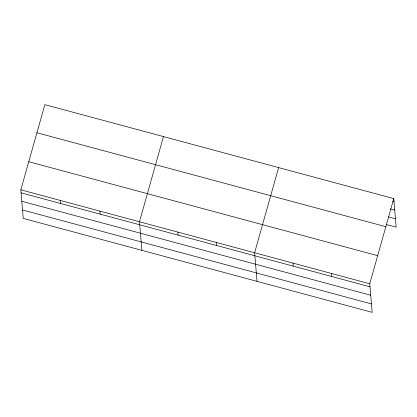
<?xml version="1.0" encoding="UTF-8"?>
<svg xmlns="http://www.w3.org/2000/svg" width="417" height="417" viewBox="0 0 417 417"><rect width="100%" height="100%" fill="white"/><g stroke="black" fill="none" stroke-linecap="round" stroke-linejoin="round"><path stroke-width="0.63" d="M393.752 198.601L369.754 283.774L372.157 312.349L23.248 218.399L20.85 189.824L44.843 104.651L393.752 198.601L396.15 227.176L386.246 224.508M163.474 136.594L139.476 221.766L141.879 250.341M278.613 167.598L254.615 252.77L257.018 281.345M392.767 201.291L394.002 201.625M390.38 208.891L394.711 210.059M388.634 216.913L395.441 218.743M36.925 132.757L385.834 226.707M28.768 161.718L377.672 255.668M20.85 189.824L369.754 283.774M21.105 192.847L370.009 286.797M21.814 201.281L370.718 295.231M22.539 209.97L371.448 303.915M331.374 273.437L331.63 276.466M292.995 263.106L293.25 266.129M216.235 242.433L216.491 245.462M177.856 232.102L178.111 235.125M99.934 211.122L100.189 214.145M60.392 200.473L60.647 203.496"/></g></svg>
